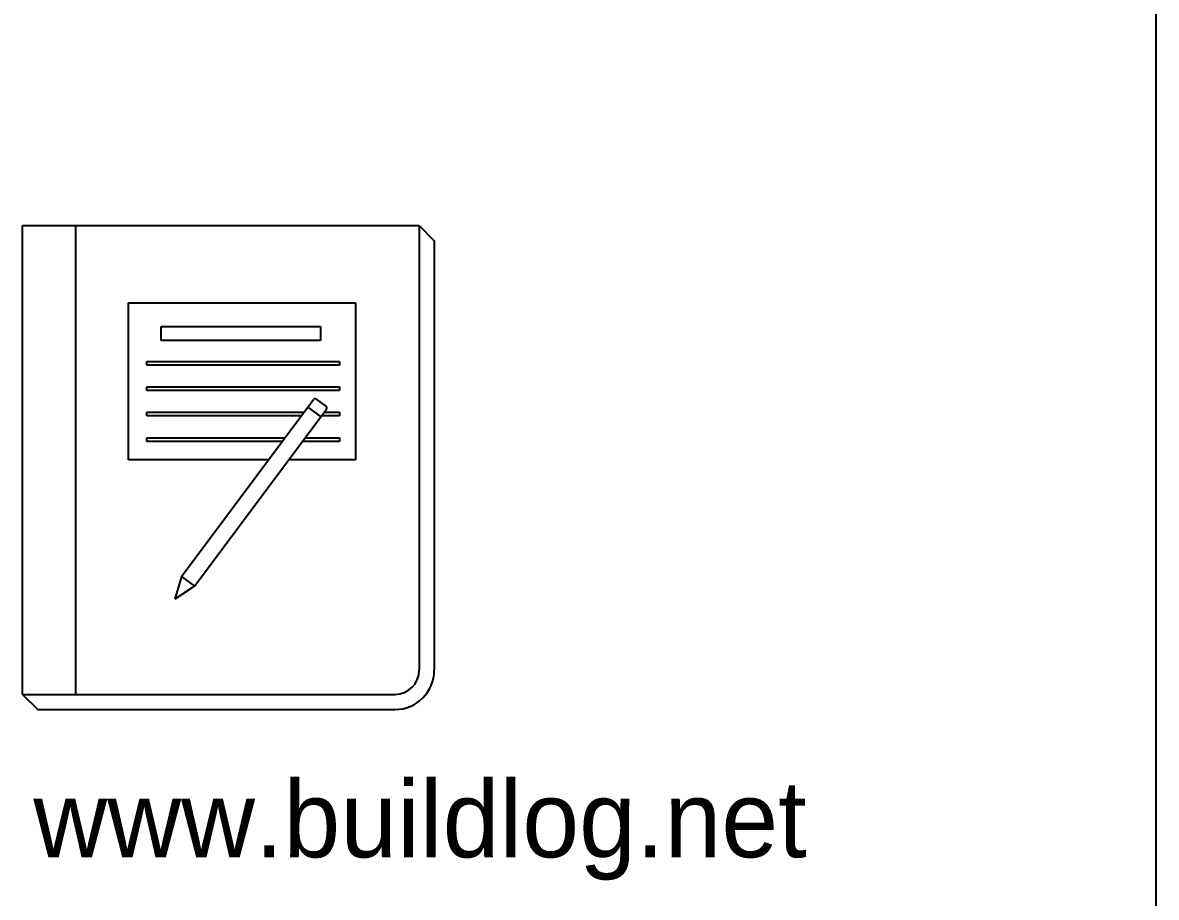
# Model space of a CAD drawing. Header units: inches. Extents: x 0 to 22, y 0 to 17.
# Drawn here: x 20.073 to 22, y 1.4 to 2.887 of the extents above; entities that cross this region are included whole.
import ezdxf

# ---------------------------------------------------------------- set-up
doc = ezdxf.new("R2010")
doc.units = ezdxf.units.IN
doc.header["$LTSCALE"] = 1.21
doc.header["$MEASUREMENT"] = 0
doc.layers.get('0').update_dxf_attribs({"linetype": 'CONTINUOUS'})
doc.layers.add('BALLOONS', color=7, linetype='CONTINUOUS')
doc.styles.add('TEXTSTYLE_2', font='VeraMono.ttf')

msp = doc.modelspace()

# ---------------------------------------------------------------- linework, layer by layer
at = {"color": 7, "linetype": 'CONTINUOUS'}
msp.add_line((22, 0), (22, 17), dxfattribs=at)
at = {"layer": 'BALLOONS', "color": 7, "linetype": 'CONTINUOUS'}
for p, q in [((20.0734, 2.5417), (20.7473, 2.5417)), ((20.0734, 1.7448), (20.0734, 2.5417)), ((20.1634, 2.5417), (20.1634, 1.7448)), ((20.7473, 2.5417), (20.773, 2.516)), ((20.7473, 2.5417), (20.7473, 1.786)), ((20.773, 2.516), (20.773, 1.786)), ((20.2535, 2.4106), (20.6393, 2.4106)), ((20.2535, 2.1433), (20.2535, 2.4106)), ((20.6393, 2.4106), (20.6393, 2.1433)), ((20.3087, 2.3702), (20.5795, 2.3702)), ((20.3087, 2.3461), (20.3087, 2.3702)), ((20.5795, 2.3702), (20.5795, 2.3461)), ((20.5795, 2.3461), (20.3087, 2.3461)), ((20.2846, 2.3109), (20.6116, 2.3109)), ((20.2846, 2.3045), (20.2846, 2.3109)), ((20.6116, 2.3045), (20.2846, 2.3045)), ((20.6116, 2.3109), (20.6116, 2.3045)), ((20.2846, 2.2676), (20.6116, 2.2676)), ((20.2846, 2.2612), (20.2846, 2.2676)), ((20.6116, 2.2612), (20.2846, 2.2612)), ((20.6116, 2.2676), (20.6116, 2.2612)), ((20.3435, 1.9453), (20.5679, 2.2461)), ((20.5724, 2.2467), (20.5893, 2.2341)), ((20.2846, 2.2244), (20.5517, 2.2244)), ((20.2846, 2.218), (20.2846, 2.2244)), ((20.5469, 2.218), (20.2846, 2.218)), ((20.3655, 1.9289), (20.5899, 2.2296)), ((20.558, 2.2328), (20.58, 2.2164)), ((20.6116, 2.218), (20.5812, 2.218)), ((20.586, 2.2244), (20.6116, 2.2244)), ((20.6116, 2.2244), (20.6116, 2.218)), ((20.2846, 2.1811), (20.5194, 2.1811)), ((20.2846, 2.1747), (20.2846, 2.1811)), ((20.5538, 2.1811), (20.6116, 2.1811)), ((20.6116, 2.1811), (20.6116, 2.1747)), ((20.5146, 2.1747), (20.2846, 2.1747)), ((20.6116, 2.1747), (20.549, 2.1747)), ((20.4912, 2.1433), (20.2535, 2.1433)), ((20.6393, 2.1433), (20.5255, 2.1433)), ((20.3435, 1.9453), (20.332, 1.9069)), ((20.3655, 1.9289), (20.332, 1.9069)), ((20.3435, 1.9453), (20.3655, 1.9289)), ((20.0734, 1.7448), (20.7061, 1.7448)), ((20.0734, 1.7448), (20.0991, 1.7191)), ((20.0991, 1.7191), (20.7061, 1.7191))]:
    msp.add_line(p, q, dxfattribs=at)
for centre, radius, start, end in [((20.5705, 2.2442), 0.0032, 53.271, 143.271), ((20.5874, 2.2315), 0.0032, 323.271, 53.271), ((20.7061, 1.786), 0.0669, 270, 360), ((20.7061, 1.786), 0.0412, 270, 360)]:
    msp.add_arc(centre, radius, start, end, dxfattribs=at)

# ---------------------------------------------------------------- texts
at = {"layer": 'BALLOONS', "color": 2, "linetype": 'CONTINUOUS', "insert": (20.0916, 1.5978), "char_height": 0.13, "width": 1.721905, "attachment_point": 1, "line_spacing_factor": 0.9, "style": 'TEXTSTYLE_2'}
msp.add_mtext('www.buildlog.net', dxfattribs=at)

doc.saveas('drawing.dxf')
